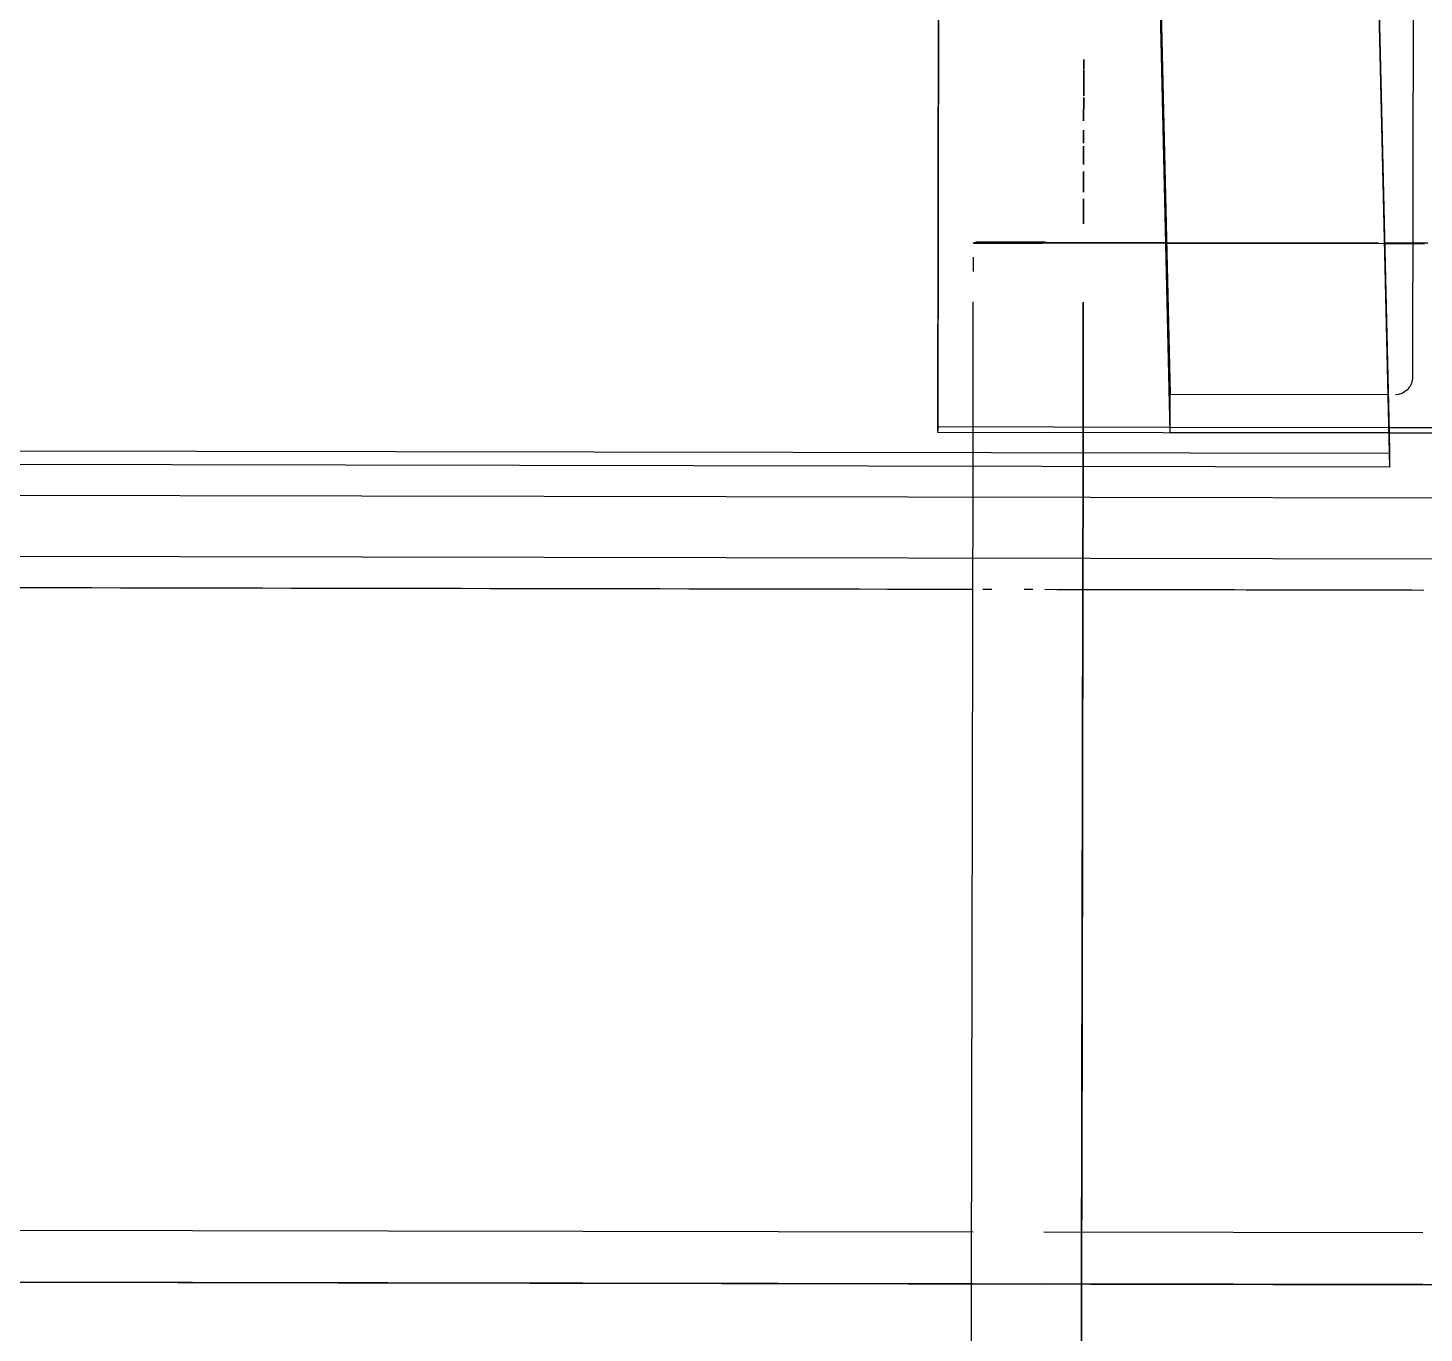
# Model space of a CAD drawing. Header units: metres. Extents: x -354 to -91, y 3 to 562.
# Drawn here: x -221.3546 to -220.9528, y 509.2388 to 509.6147 of the extents above; entities that cross this region are included whole.
import ezdxf

# ---------------------------------------------------------------- set-up
doc = ezdxf.new("R2010")
doc.units = ezdxf.units.M
doc.layers.add('A-GENM', color=7, linetype='Continuous', lineweight=25)

# ---------------------------------------------------------------- blocks, each defined once
blk = doc.blocks.new('T2DPAA-T2D-C3S-RW-M2D-100010_dwg-40802999-DRG-2873034 - CONSTRUCTION SEQUENCE STAGE A8')
at = {"color": 254, "lineweight": 25, "true_color": 0xdedede}
for p, q in [((27.22373, -642.67001), (26.64939, -640.49335)), ((27.25673, -642.79508), (27.22889, -642.68959))]:
    blk.add_line(p, q, dxfattribs=at)
blk = doc.blocks.new('T2DPAA-T2D-PWC-RW-M2D-100010_RoadDesign_rvt-1-DRG-2873034 - CONSTRUCTION SEQUENCE STAGE A8')
at = {"color": 254, "lineweight": 25, "true_color": 0xd0d0d0, "rotation": 75.11694444444437}
blk.add_blockref('T2DPAA-T2D-C3S-RW-M2D-100010_dwg-40802999-DRG-2873034 - CONSTRUCTION SEQUENCE STAGE A8', (-1722.33704, 648.01046), dxfattribs=at)
blk = doc.blocks.new('CappingBeam_RS39A_CB04 - CappingBeam_RS39A_CB04-57951987-DRG-2873034 - CONSTRUCTION SEQUENCE STAGE A8')
at = {"layer": 'A-GENM', "color": 9, "true_color": 0xbebebe}
for points in [[(111.17748, -11.11692), (111.22197, -11.28554), (111.26646, -11.45415), (111.31096, -11.62277)], [(111.31168, -11.62553), (111.31191, -11.62636), (111.31213, -11.6272), (111.31235, -11.62804)], [(111.31473, -11.63707), (111.31494, -11.63786), (111.31515, -11.63865), (111.31536, -11.63944)], [(111.31625, -11.64282), (111.32553, -11.67798), (111.3348, -11.71315), (111.34408, -11.74831)]]:
    blk.add_open_spline(points, degree=3, dxfattribs=at)
at = {"layer": 'A-GENM', "color": 253, "true_color": 0xa3a3a3}
for points in [[(111.17748, -11.11692), (111.22197, -11.28554), (111.26646, -11.45415), (111.31096, -11.62277)], [(111.31168, -11.62553), (111.31191, -11.62636), (111.31213, -11.6272), (111.31235, -11.62804)], [(111.31473, -11.63707), (111.31494, -11.63786), (111.31515, -11.63865), (111.31536, -11.63944)], [(111.31625, -11.64282), (111.32553, -11.67798), (111.3348, -11.71315), (111.34408, -11.74831)]]:
    blk.add_open_spline(points, degree=3, dxfattribs=at)
blk = doc.blocks.new('StitchPour_RS39A_05 - StitchPour_RS39A_05-60503718-DRG-2873034 - CONSTRUCTION SEQUENCE STAGE A8')
at = {"layer": 'A-GENM', "color": 253, "true_color": 0xa3a3a3}
blk.add_open_spline([(110.3764, -8.86485), (110.46632, -9.20562), (110.66893, -9.97348), (110.97168, -11.12086), (111.18451, -11.92748), (111.28466, -12.30701)], degree=3, knots=[0.1334216, 0.1334216, 0.1334216, 0.1334216, 0.1666667, 0.2083333, 0.2453612, 0.2453612, 0.2453612, 0.2453612], dxfattribs=at)
at = {"layer": 'A-GENM', "color": 9, "true_color": 0xbebebe}
blk.add_open_spline([(110.87744, -10.76373), (110.91304, -10.89862), (110.99312, -11.20213), (111.07321, -11.50564), (111.1177, -11.67426)], degree=3, knots=[0.19517315, 0.19517315, 0.19517315, 0.19517315, 0.20833333, 0.22478381, 0.22478381, 0.22478381, 0.22478381], dxfattribs=at)
blk.add_open_spline([(111.12287, -11.69384), (111.13214, -11.72901), (111.14142, -11.76417), (111.1507, -11.79933)], degree=3, dxfattribs=at)
blk = doc.blocks.new('Barrier-Precast-MPB-03-B - Typical-63995157-DRG-2873034 - CONSTRUCTION SEQUENCE STAGE A8')
at = {"layer": 'A-GENM', "color": 253, "true_color": 0xa3a3a3}
for p, q in [((0, 0.01402), (0.00042, 3.57399)), ((-0.22659, 0.00958), (-0.22616, 3.56955)), ((-0.20899, 0.00964), (-0.20856, 3.56961)), ((-0.01465, 2.93984), (-0.01464, 3.04894)), ((0.00035, 2.93984), (0.00036, 3.04894)), ((-0.01492, 0.66842), (-0.01465, 2.91959)), ((0.00008, 0.66843), (0.00035, 2.91958))]:
    blk.add_line(p, q, dxfattribs=at)
blk = doc.blocks.new('Barrier-Bracket-Assembly-Type02 - bracket-67298848-DRG-2873034 - CONSTRUCTION SEQUENCE STAGE A8')
at = {"layer": 'A-GENM', "color": 253, "true_color": 0xa3a3a3}
for p, q in [((-1094.23498, 509.55272), (-1094.2342, 509.55293)), ((-1094.22698, 509.5527), (-1094.2262, 509.55292)), ((-1094.17952, 509.5526), (-1094.21505, 509.55266)), ((-1094.17952, 509.55261), (-1094.21502, 509.55267)), ((-1094.21415, 509.55291), (-1094.17953, 509.55285)), ((-1094.21412, 509.55292), (-1094.17953, 509.55286)), ((-1094.17953, 509.55286), (-1094.11827, 509.55275)), ((-1094.17953, 509.55285), (-1094.11855, 509.55274)), ((-1094.11664, 509.55249), (-1094.17952, 509.55261)), ((-1094.11664, 509.55249), (-1094.17952, 509.5526)), ((-1094.11664, 509.55274), (-1094.10415, 509.55272)), ((-1094.11664, 509.55274), (-1094.10415, 509.55271)), ((-1094.10505, 509.55246), (-1094.11664, 509.55249)), ((-1094.10505, 509.55247), (-1094.11664, 509.55249)), ((-1094.23499, 509.54866), (-1094.23499, 509.54451)), ((-1094.23501, 509.53574), (-1094.23508, 509.49826)), ((-1094.23508, 509.49826), (-1094.23509, 509.48841)), ((-1094.23509, 509.48841), (-1094.23551, 509.25303)), ((-1094.23551, 509.25302), (-1094.236, 508.97779))]:
    blk.add_line(p, q, dxfattribs=at)
for centre, major_axis, start_param, end_param in [((-1094.21498, 509.55268), (-0.02, 0.00004), 0, 1.567079), ((-1094.2142, 509.5529), (-0.02, 0.00004), 5.335881, 6.279468), ((-1094.21498, 509.55268), (-0.012, 0.00002), 0, 0.258082), ((-1094.21498, 509.55268), (-0.012, 0.00002), 0.258082, 0.519881), ((-1094.2142, 509.5529), (-0.012, 0.00002), 5.49407, 6.279468), ((-1094.21498, 509.55268), (-0.012, 0.00002), 0.519881, 0.781681), ((-1094.21498, 509.55268), (-0.012, 0.00002), 0.781681, 1.04348), ((-1094.2142, 509.5529), (-0.02, 0.00004), 5.016903, 5.151967), ((-1094.2142, 509.5529), (-0.012, 0.00002), 4.708671, 5.49407), ((-1094.21498, 509.55268), (-0.012, 0.00002), 1.305279, 1.564569), ((-1094.2142, 509.5529), (-0.02, 0.00004), 4.710176, 4.867255)]:
    blk.add_ellipse(centre, major_axis=major_axis, ratio=0.001035, start_param=start_param, end_param=end_param, dxfattribs=at)
blk = doc.blocks.new('SCR_SW_6 - SCR_SW_6-66993697-DRG-2873034 - CONSTRUCTION SEQUENCE STAGE A8')
at = {"layer": 'A-GENM', "color": 253, "true_color": 0xa3a3a3}
for p, q in [((0.00531, 0.21144), (0.00018, 0.00588)), ((0.00532, 0.20774), (0.00003, -0.00395)), ((0.00018, 0.00587), (0.00003, 0)), ((0.00003, 0), (0.00003, -0.00395)), ((1.10097, -0.00001), (0.00013, 0)), ((0.00003, -0.00395), (1.10097, -0.00397))]:
    blk.add_line(p, q, dxfattribs=at)
blk = doc.blocks.new('POST_1400_1A_250UB - 1A-68650725-DRG-2873034 - CONSTRUCTION SEQUENCE STAGE A8')
at = {"layer": 'A-GENM', "color": 253, "true_color": 0xa3a3a3}
for p, q in [((-1094.11268, 509.79377), (-1094.11282, 509.77653)), ((-1094.10628, 509.79375), (-1094.11268, 509.79377)), ((-1094.11268, 509.79377), (-1094.10985, 509.71931)), ((-1094.10642, 509.77652), (-1094.10628, 509.79375)), ((-1094.10326, 509.71436), (-1094.10628, 509.79375)), ((-1094.11282, 509.77653), (-1094.1132, 509.72833)), ((-1094.1068, 509.72831), (-1094.10642, 509.77652)), ((-1094.1132, 509.72833), (-1094.11323, 509.71932)), ((-1094.1068, 509.72831), (-1094.1132, 509.72833)), ((-1094.10683, 509.71931), (-1094.1068, 509.72831)), ((-1094.10985, 509.71931), (-1094.10966, 509.71437)), ((-1094.11632, 509.71476), (-1094.11724, 509.71448)), ((-1094.1147, 509.71583), (-1094.11632, 509.71476)), ((-1094.10375, 509.71473), (-1094.10537, 509.71581)), ((-1094.10184, 509.71435), (-1094.10375, 509.71473)), ((-1094.18304, 509.71451), (-1094.18306, 509.70563)), ((-1094.11824, 509.71438), (-1094.18304, 509.71451)), ((-1094.18304, 509.71451), (-1094.18283, 509.70562)), ((-1094.10962, 509.71326), (-1094.10926, 509.70359)), ((-1094.10286, 509.70357), (-1094.10319, 509.71239)), ((-1094.03704, 509.71423), (-1094.10184, 509.71435)), ((-1094.03707, 509.70345), (-1094.03704, 509.71423)), ((-1094.03704, 509.71423), (-1094.03674, 509.70152)), ((-1094.18306, 509.70373), (-1094.12005, 509.70361)), ((-1094.12005, 509.70361), (-1094.03707, 509.70345)), ((-1094.10926, 509.70359), (-1094.10813, 509.67395)), ((-1094.10173, 509.67394), (-1094.10286, 509.70357)), ((-1094.17824, 509.49815), (-1094.18302, 509.70167)), ((-1094.18274, 509.70166), (-1094.17822, 509.50921)), ((-1094.03702, 509.70153), (-1094.03693, 509.69757)), ((-1094.03674, 509.70152), (-1094.03665, 509.69756)), ((-1094.03693, 509.69757), (-1094.03224, 509.49787)), ((-1094.03665, 509.69756), (-1094.03222, 509.50894)), ((-1094.10841, 509.51416), (-1094.10813, 509.67395)), ((-1094.10813, 509.67395), (-1094.10576, 509.67395)), ((-1094.10445, 509.67395), (-1094.10173, 509.67394)), ((-1094.10173, 509.67394), (-1094.10201, 509.51415)), ((-1094.11149, 509.50948), (-1094.10987, 509.51059)), ((-1094.10057, 509.51057), (-1094.09895, 509.50946)), ((-1094.17824, 509.49815), (-1094.17822, 509.50921)), ((-1094.17822, 509.50921), (-1094.11563, 509.5091)), ((-1094.11342, 509.50909), (-1094.11242, 509.50919)), ((-1094.11242, 509.50919), (-1094.11149, 509.50948)), ((-1094.09895, 509.50946), (-1094.09702, 509.50906)), ((-1094.0956, 509.50906), (-1094.0325, 509.50894)), ((-1094.03222, 509.50894), (-1094.03224, 509.49787)), ((-1094.11537, 509.49803), (-1094.17824, 509.49815)), ((-1094.09534, 509.49799), (-1094.11537, 509.49803)), ((-1094.03224, 509.49787), (-1094.09534, 509.49799))]:
    blk.add_line(p, q, dxfattribs=at)
for centre, start_param, end_param in [((-1094.11823, 509.71933), 5.472472, 6.257893), ((-1094.10183, 509.7193), 3.116277, 3.901699), ((-1094.11823, 509.71933), 4.687085, 4.78717), ((-1094.11823, 509.71933), 4.78717, 4.887255)]:
    blk.add_ellipse(centre, major_axis=(0.005, 0.00012), ratio=0.989156, start_param=start_param, end_param=end_param, dxfattribs=at)
for points in [[(-1094.10851, 509.51317), (-1094.10845, 509.51349), (-1094.10842, 509.51382), (-1094.10841, 509.51416)], [(-1094.10201, 509.51415), (-1094.10201, 509.51381), (-1094.10198, 509.51348), (-1094.10192, 509.51316)], [(-1094.10201, 509.51415), (-1094.10201, 509.51347), (-1094.10176, 509.51217), (-1094.10104, 509.51105), (-1094.10057, 509.51057)], [(-1094.10987, 509.51059), (-1094.10963, 509.51083), (-1094.10943, 509.51109), (-1094.10925, 509.51136)], [(-1094.10925, 509.51136), (-1094.10907, 509.51164), (-1094.10892, 509.51193), (-1094.10879, 509.51223)], [(-1094.10879, 509.51223), (-1094.10867, 509.51253), (-1094.10858, 509.51285), (-1094.10851, 509.51317)], [(-1094.10192, 509.51316), (-1094.10186, 509.51283), (-1094.10176, 509.51252), (-1094.10164, 509.51222)], [(-1094.10164, 509.51222), (-1094.10152, 509.51191), (-1094.10137, 509.51162), (-1094.10119, 509.51135)], [(-1094.10119, 509.51135), (-1094.10101, 509.51107), (-1094.10081, 509.51081), (-1094.10057, 509.51057)]]:
    blk.add_open_spline(points, degree=3, dxfattribs=at)
blk = doc.blocks.new('PLATE ph - PLATE ph-V51-DRG-2873034 - CONSTRUCTION SEQUENCE STAGE A8')
at = {"layer": 'A-GENM', "color": 253, "true_color": 0xa3a3a3}
for p, q in [((-1094.24474, 509.77817), (-1094.24454, 509.77967)), ((-1094.24454, 509.77967), (-1094.1128, 509.77942)), ((-1094.1128, 509.77942), (-1094.10747, 509.77941)), ((-1094.1064, 509.77941), (-1093.96454, 509.77914)), ((-1093.96454, 509.77914), (-1093.96475, 509.77765)), ((-1093.96454, 509.77914), (-1093.96468, 509.69949)), ((-1094.24474, 509.77817), (-1094.24487, 509.70736)), ((-1094.11281, 509.77792), (-1094.24474, 509.77817)), ((-1094.24467, 509.70735), (-1094.24454, 509.77817)), ((-1094.10693, 509.77791), (-1094.11281, 509.77792)), ((-1093.96475, 509.77765), (-1094.10641, 509.77791)), ((-1093.96489, 509.6995), (-1093.96475, 509.77765)), ((-1094.24487, 509.70736), (-1094.24524, 509.49828)), ((-1094.24503, 509.49977), (-1094.24467, 509.70735)), ((-1093.96489, 509.69554), (-1093.96489, 509.6995)), ((-1093.96468, 509.69949), (-1093.96469, 509.69554)), ((-1093.96524, 509.49775), (-1093.96489, 509.69554)), ((-1093.96469, 509.69553), (-1093.96504, 509.49924)), ((-1094.24503, 509.49977), (-1094.24524, 509.49828)), ((-1094.24524, 509.49828), (-1094.11537, 509.49803)), ((-1094.17828, 509.49964), (-1094.24503, 509.49977)), ((-1094.11541, 509.49953), (-1094.17828, 509.49964)), ((-1094.09537, 509.49949), (-1094.11541, 509.49953)), ((-1094.11537, 509.49803), (-1094.09534, 509.49799)), ((-1094.03228, 509.49937), (-1094.09537, 509.49949)), ((-1094.09534, 509.49799), (-1093.96524, 509.49775)), ((-1093.96524, 509.49924), (-1094.03228, 509.49937)), ((-1093.96524, 509.49775), (-1093.96504, 509.49924))]:
    blk.add_line(p, q, dxfattribs=at)
blk = doc.blocks.new('T2DPAA-T2D-C3S-RS-M3D-100334_rvt-1-DRG-2873034 - CONSTRUCTION SEQUENCE STAGE A8')
at = {"layer": 'A-GENM', "color": 253, "true_color": 0xa3a3a3}
for p, q in [((-1094.20315, 509.59506), (-1094.20314, 509.60248)), ((-1094.20314, 509.60248), (-1094.20315, 509.59506)), ((-1094.20314, 509.60248), (-1094.20315, 509.59506)), ((-1094.20315, 509.59506), (-1094.20314, 509.60248)), ((-1094.20314, 509.60269), (-1094.20313, 509.6056)), ((-1094.20313, 509.6056), (-1094.20314, 509.60269)), ((-1094.20313, 509.6056), (-1094.20314, 509.60269)), ((-1094.20314, 509.60269), (-1094.20313, 509.6056)), ((-1094.20317, 509.5879), (-1094.20315, 509.59464)), ((-1094.20315, 509.59464), (-1094.20317, 509.5879)), ((-1094.20315, 509.59464), (-1094.20317, 509.5879)), ((-1094.20317, 509.5879), (-1094.20315, 509.59464)), ((-1094.20318, 509.58146), (-1094.20317, 509.58524)), ((-1094.20317, 509.58524), (-1094.20318, 509.58146)), ((-1094.20317, 509.58524), (-1094.20318, 509.58146)), ((-1094.20318, 509.58146), (-1094.20317, 509.58524)), ((-1094.20319, 509.57533), (-1094.20318, 509.58059)), ((-1094.20318, 509.58059), (-1094.20319, 509.57533)), ((-1094.20318, 509.58059), (-1094.20319, 509.57533)), ((-1094.20319, 509.57533), (-1094.20318, 509.58059)), ((-1094.2032, 509.5674), (-1094.20319, 509.57333)), ((-1094.20319, 509.57333), (-1094.2032, 509.5674)), ((-1094.20319, 509.57333), (-1094.2032, 509.5674)), ((-1094.2032, 509.5674), (-1094.20319, 509.57333)), ((-1094.20322, 509.55827), (-1094.20321, 509.56544)), ((-1094.20321, 509.56544), (-1094.20322, 509.55827)), ((-1094.20321, 509.56544), (-1094.20322, 509.55827)), ((-1094.20322, 509.55827), (-1094.20321, 509.56544)), ((-1094.20326, 509.5357), (-1094.20333, 509.4982)), ((-1094.20333, 509.4982), (-1094.20326, 509.5357)), ((-1094.20332, 509.49878), (-1094.20326, 509.5357)), ((-1094.20326, 509.5357), (-1094.20332, 509.49878)), ((-1094.20334, 509.48836), (-1094.20333, 509.4982)), ((-1094.20333, 509.4982), (-1094.20334, 509.48836)), ((-1094.20333, 509.4982), (-1094.20334, 509.48836)), ((-1094.20334, 509.48836), (-1094.20333, 509.4982)), ((-1094.20341, 509.45297), (-1094.20334, 509.48836)), ((-1094.20334, 509.48836), (-1094.20341, 509.45297)), ((-1094.20334, 509.48836), (-1094.20341, 509.45297)), ((-1094.20341, 509.45297), (-1094.20334, 509.48836))]:
    blk.add_line(p, q, dxfattribs=at)
at = {"layer": 'A-GENM', "color": 9, "true_color": 0xbebebe}
for p, q in [((-1094.20341, 509.45297), (-1094.20376, 509.25297)), ((-1094.20376, 509.25297), (-1094.20341, 509.45297)), ((-1094.20363, 509.32706), (-1094.20341, 509.45297)), ((-1094.20341, 509.45297), (-1094.20363, 509.32706)), ((-1094.20376, 509.25297), (-1094.20363, 509.32706)), ((-1094.20363, 509.32706), (-1094.20376, 509.25297)), ((-1094.20381, 509.2279), (-1094.20376, 509.25297)), ((-1094.20376, 509.25297), (-1094.20381, 509.2279)), ((-1094.20376, 509.25297), (-1094.20381, 509.2279)), ((-1094.20381, 509.2279), (-1094.20376, 509.25297))]:
    blk.add_line(p, q, dxfattribs=at)
at = {"layer": 'A-GENM', "color": 253, "lineweight": 25, "true_color": 0xa3a3a3}
for name, p, rotation in [('CappingBeam_RS39A_CB04 - CappingBeam_RS39A_CB04-57951987-DRG-2873034 - CONSTRUCTION SEQUENCE STAGE A8', (-1134.0578, 404.8616), 75.11694444444437), ('StitchPour_RS39A_05 - StitchPour_RS39A_05-60503718-DRG-2873034 - CONSTRUCTION SEQUENCE STAGE A8', (-1134.0578, 404.8616), 75.11694444444437), ('Barrier-Precast-MPB-03-B - Typical-63995157-DRG-2873034 - CONSTRUCTION SEQUENCE STAGE A8', (-1097.15452, 509.25821), 269.9048974705374)]:
    blk.add_blockref(name, p, dxfattribs=dict(at, rotation=rotation))
for name in ['POST_1400_1A_250UB - 1A-68650725-DRG-2873034 - CONSTRUCTION SEQUENCE STAGE A8', 'PLATE ph - PLATE ph-V51-DRG-2873034 - CONSTRUCTION SEQUENCE STAGE A8', 'Barrier-Bracket-Assembly-Type02 - bracket-67298848-DRG-2873034 - CONSTRUCTION SEQUENCE STAGE A8']:
    blk.add_blockref(name, (0, 0), dxfattribs=at)
at = {"layer": 'A-GENM', "color": 253, "lineweight": 25, "true_color": 0xa3a3a3, "extrusion": (0, 0, -1), "rotation": 0.1018999999593947}
blk.add_blockref('SCR_SW_6 - SCR_SW_6-66993697-DRG-2873034 - CONSTRUCTION SEQUENCE STAGE A8', (1094.1151, 509.49216), dxfattribs=at)

msp = doc.modelspace()

# ---------------------------------------------------------------- block references
at = {"lineweight": 5}
for name in ['T2DPAA-T2D-C3S-RS-M3D-100334_rvt-1-DRG-2873034 - CONSTRUCTION SEQUENCE STAGE A8', 'T2DPAA-T2D-PWC-RW-M2D-100010_RoadDesign_rvt-1-DRG-2873034 - CONSTRUCTION SEQUENCE STAGE A8']:
    msp.add_blockref(name, (873.15239, 0), dxfattribs=at)

doc.saveas('drawing.dxf')
